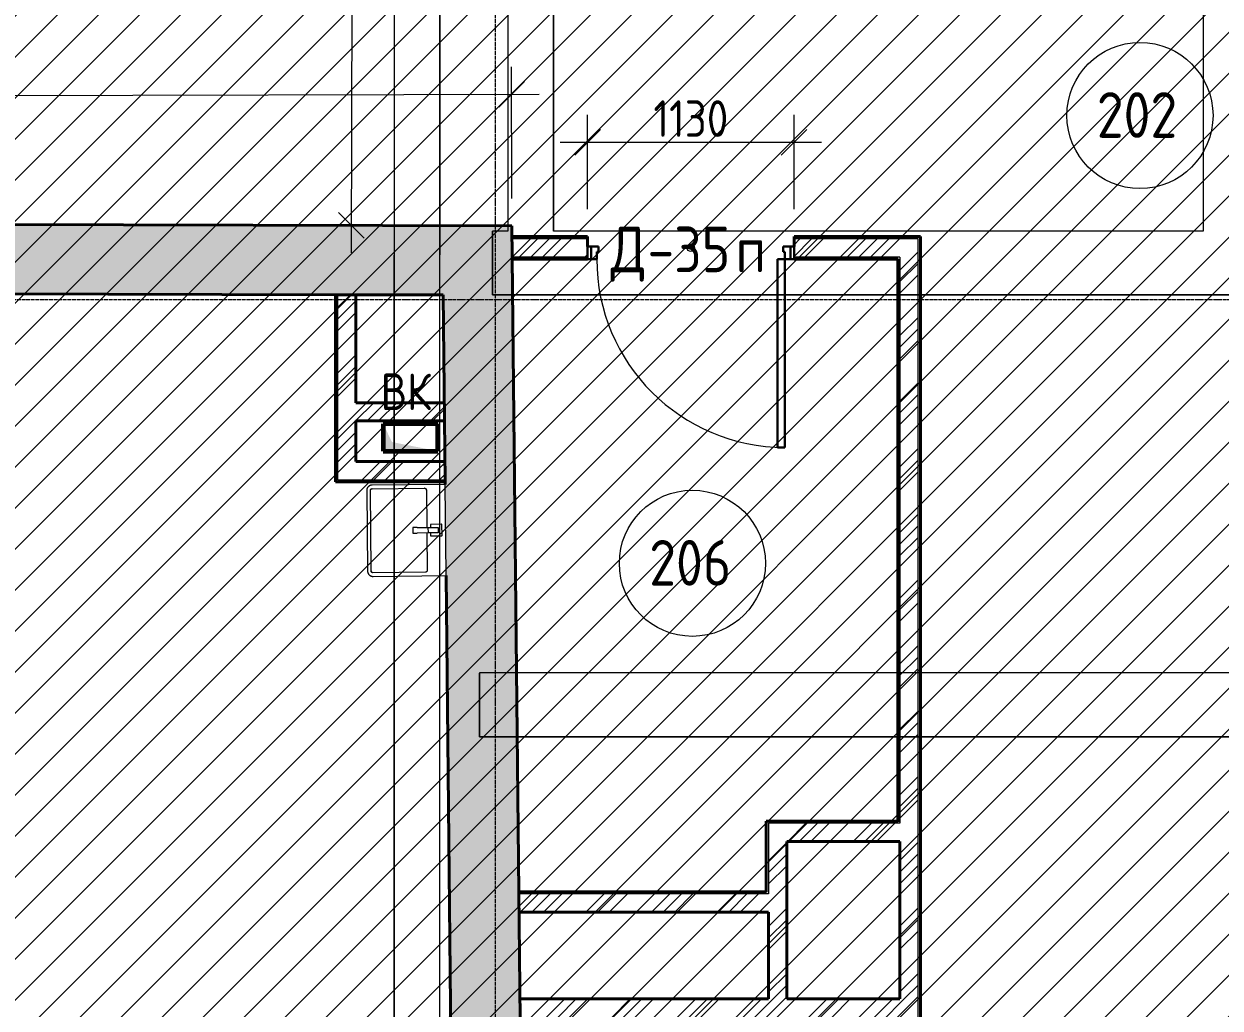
# Model space of a CAD drawing. Header units: millimetres. Extents: x -11886 to 379896, y -8130 to 47743.
# Drawn here: x 147968 to 154518, y 4877 to 10265 of the extents above; entities that cross this region are included whole.
import ezdxf

# ---------------------------------------------------------------- set-up
doc = ezdxf.new("R2010")
doc.units = ezdxf.units.MM
doc.linetypes.add('ADSK_Линия сетки', pattern=[25, 20, -2.5, 0, -2.5])
doc.linetypes.add('ADSK_Сверху', pattern=[4.5, 3, -1.5])
for name, color, linetype, lineweight in [('Аннотация', 7, 'Continuous', 9), ('Каркас', 7, 'Continuous', 18), ('Марки дверей', 7, 'Continuous', 20), ('Марки помещений', 7, 'Continuous', 20), ('Оси', 7, 'Continuous', 9), ('Размеры', 7, 'Continuous', 9), ('Узлы', 7, 'Continuous', 18)]:
    doc.layers.add(name, color=color, linetype=linetype, lineweight=lineweight)
for name, color, linetype, lineweight, true_color in [('Двери', 5, 'Continuous', 18, 0x0000ff), ('Линии', 7, 'Continuous', 9, 0x00a600), ('Сантехника', 5, 'Continuous', 18, 0x0000ff), ('Стены внутренние', 5, 'Continuous', 18, 0x0000ff), ('Стены штриховка', 5, 'Continuous', 18, 0x0000ff)]:
    doc.layers.add(name, color=color, linetype=linetype, lineweight=lineweight, true_color=true_color)
doc.styles.add('GOST Common_1', font='GOST_Common.ttf', dxfattribs={"width": 0.9, "height": 200})
doc.styles.add('GOST Common_2', font='GOST_Common.ttf', dxfattribs={"width": 0.9, "height": 250})
doc.dimstyles.new('ADSK_Основной_2_мм_Округление_до_1_мм', dxfattribs={"dimscale": 304.8, "dimtxt": 201.142999, "dimasz": 0.463911, "dimexe": 0.492126, "dimexo": 0.492126, "dimgap": 0.098425, "dimtad": 1, "dimdec": 0, "dimdsep": 46, "dimtxsty": 'GOST Common_1', "dimblk1": 'OBLIQUE', "dimblk2": 'OBLIQUE', "dimsah": 1, "dimcen": 0.09, "dimdle": 0.492126, "dimazin": 2, "dimtfac": 1, "dimtdec": 4, "dimtix": 1, "dimtmove": 0, "dimatfit": 3, "dimfxl": 1, "dimtvp": 1, "dimtolj": 1, "dimtzin": 0, "dimlwd": 20, "dimlwe": 20, "dimarcsym": 2})
pattern_1 = [(45, (108139.4, 150), (-179.6051, 179.6051), []), (45, (108202.9, 150), (0, 359.2102), []), (45, (108075.9, 150), (0, 359.2102), [])]

# ---------------------------------------------------------------- blocks, each defined once
blk = doc.blocks.new('ADSK_БалкаЖБ_Прямоугольная - 350х280мм-843200-02 План 2-го этажа маркировочный')
at = {"layer": 'Каркас', "color": 253, "linetype": 'ADSK_Сверху', "true_color": 0xb2b2b2}
for p, q in [((3639.3, 175), (-3639.3, 175)), ((3639.3, 175), (3639.3, -175)), ((-3639.3, -175), (3639.3, -175))]:
    blk.add_line(p, q, dxfattribs=at)
at = {"layer": 'Каркас', "color": 253, "linetype": 'ADSK_Сверху', "true_color": 0xaaaaaa}
for p, q in [((-3639.3, 175), (3639.3, 175)), ((3639.3, -175), (3639.3, 175)), ((-3639.3, -175), (3639.3, -175))]:
    blk.add_line(p, q, dxfattribs=at)
blk = doc.blocks.new('AC_Дверь_Однопольная - Д-35п 1130х2200h-1983249-02 План 2-го этажа маркировочный')
at = {"layer": 'Двери', "lineweight": 30}
for p, q in [((-515, 1092), (-475, 1092)), ((-515, 62), (-515, 1092)), ((-475, 1092), (-475, 62)), ((-565, 62), (-545, 62)), ((-565, -8), (-565, 62)), ((-545, 62), (-515, 62)), ((-545, -8), (-545, 62)), ((-545, 62), (-545, -8)), ((-475, 62), (-515, 62)), ((-515, 62), (-515, 22)), ((-515, 22), (-505, 22)), ((-505, 22), (-505, -8)), ((505, 22), (515, 22)), ((505, -8), (505, 22)), ((515, 62), (545, 62)), ((515, 22), (515, 62)), ((545, 62), (545, -8)), ((545, 62), (565, 62)), ((545, -8), (545, 62)), ((565, 62), (565, -8)), ((-545, -8), (-565, -8)), ((-505, -8), (-545, -8)), ((545, -8), (505, -8)), ((565, -8), (545, -8))]:
    blk.add_line(p, q, dxfattribs=at)
at = {"layer": 'Двери'}
blk.add_arc((-515, 62), 1030, 0, 90, dxfattribs=at)
blk = doc.blocks.new('Parametric_Porcelain_bathroom_sink_20774 - 500х430мм-V220-02 План 2-го этажа маркировочный')
at = {"layer": 'Сантехника'}
for p, q in [((-125, 540), (-125, 140)), ((-105, 253.2), (-105, 540)), ((345, 570), (-95, 570)), ((-95, 550), (345, 550)), ((355, 540), (355, 253.2)), ((375, 140), (375, 540)), ((140, 319.1), (110, 319.1)), ((110, 319.1), (110, 296.1)), ((140, 319.1), (110, 319.1)), ((110, 236.5), (110, 296.1)), ((140, 296.1), (140, 319.1)), ((140, 296.1), (140, 236.5)), ((110, 243.2), (-95, 243.2)), ((93.2, 221.2), (93.2, 161.6)), ((110, 223.1), (95.1, 223.1)), ((110, 201.5), (110, 236.5)), ((140, 236.5), (110, 236.5)), ((110, 181.5), (110, 201.5)), ((345, 243.2), (140, 243.2)), ((140, 236.5), (140, 201.5)), ((154.6, 223.1), (140, 223.1)), ((140, 201.5), (140, 181.5)), ((156.5, 161.6), (156.5, 221.2)), ((-125, 140), (-120, 140)), ((-120, 140), (-115, 140)), ((-115, 140), (365, 140)), ((94.7, 160.1), (155, 160.1)), ((140, 181.5), (110, 181.5)), ((365, 140), (370, 140)), ((370, 140), (375, 140))]:
    blk.add_line(p, q, dxfattribs=at)
at = {"layer": 'Сантехника', "flags": 128}
for points in [[(-95, 570), (-96.2, 570), (-97.4, 569.9), (-98.6, 569.8), (-99.8, 569.6), (-101, 569.4), (-102.1, 569.1), (-103.3, 568.8), (-104.4, 568.5), (-105.6, 568.1), (-106.7, 567.6), (-107.8, 567.1), (-108.9, 566.6), (-109.9, 566), (-110.9, 565.4), (-111.9, 564.8), (-112.9, 564.1), (-113.9, 563.3), (-114.8, 562.6), (-115.7, 561.7), (-116.5, 560.9), (-117.3, 560), (-118.1, 559.1), (-118.9, 558.2), (-119.6, 557.2), (-120.2, 556.2), (-120.9, 555.2), (-121.5, 554.1), (-122, 553.1), (-122.5, 552), (-123, 550.9), (-123.4, 549.7), (-123.7, 548.6), (-124.1, 547.4), (-124.3, 546.3), (-124.6, 545.1), (-124.7, 543.9), (-124.9, 542.7), (-125, 541.5), (-125, 540.3), (-125, 540)], [(-105, 540), (-105, 540.4), (-105, 540.8), (-104.9, 541.2), (-104.9, 541.6), (-104.8, 542), (-104.7, 542.4), (-104.6, 542.8), (-104.5, 543.1), (-104.4, 543.5), (-104.2, 543.9), (-104, 544.3), (-103.9, 544.6), (-103.7, 545), (-103.5, 545.3), (-103.3, 545.6), (-103, 546), (-102.8, 546.3), (-102.5, 546.6), (-102.2, 546.9), (-102, 547.2), (-101.7, 547.4), (-101.4, 547.7), (-101.1, 548), (-100.7, 548.2), (-100.4, 548.4), (-100.1, 548.6), (-99.7, 548.8), (-99.4, 549), (-99, 549.2), (-98.6, 549.3), (-98.2, 549.5), (-97.9, 549.6), (-97.5, 549.7), (-97.1, 549.8), (-96.7, 549.9), (-96.3, 549.9), (-95.9, 550), (-95.5, 550), (-95.1, 550), (-95, 550)], [(-104.9, 541.3), (-105, 540.9), (-105, 540.5), (-105, 540.1), (-105, 540)], [(-101, 548), (-101.3, 547.8), (-101.6, 547.5), (-101.9, 547.2), (-102.2, 547), (-102.4, 546.7)], [(-95, 550), (-95.4, 550), (-95.8, 550), (-96.2, 549.9), (-96.6, 549.9)], [(375, 540), (375, 541.2), (374.9, 542.4), (374.8, 543.6), (374.6, 544.8), (374.4, 546), (374.1, 547.1), (373.8, 548.3), (373.5, 549.4), (373.1, 550.6), (372.6, 551.7), (372.1, 552.8), (371.6, 553.9), (371, 554.9), (370.4, 555.9), (369.8, 556.9), (369.1, 557.9), (368.3, 558.9), (367.6, 559.8), (366.7, 560.7), (365.9, 561.5), (365, 562.3), (364.1, 563.1), (363.2, 563.9), (362.2, 564.6), (361.2, 565.2), (360.2, 565.9), (359.1, 566.5), (358.1, 567), (357, 567.5), (355.9, 568), (354.7, 568.4), (353.6, 568.7), (352.4, 569.1), (351.3, 569.3), (350.1, 569.6), (348.9, 569.7), (347.7, 569.9), (346.5, 570), (345.3, 570), (345, 570)], [(346.3, 549.9), (345.9, 550), (345.5, 550), (345.1, 550), (345, 550)], [(345, 550), (345.4, 550), (345.8, 550), (346.2, 549.9), (346.6, 549.9), (347, 549.8), (347.4, 549.7), (347.8, 549.6), (348.1, 549.5), (348.5, 549.4), (348.9, 549.2), (349.3, 549), (349.6, 548.9), (350, 548.7), (350.3, 548.5), (350.6, 548.3), (351, 548), (351.3, 547.8), (351.6, 547.5), (351.9, 547.2), (352.2, 547), (352.4, 546.7), (352.7, 546.4), (353, 546.1), (353.2, 545.7), (353.4, 545.4), (353.6, 545.1), (353.8, 544.7), (354, 544.4), (354.2, 544), (354.3, 543.6), (354.5, 543.2), (354.6, 542.9), (354.7, 542.5), (354.8, 542.1), (354.9, 541.7), (354.9, 541.3), (355, 540.9), (355, 540.5), (355, 540.1), (355, 540)], [(353, 546), (352.8, 546.3), (352.5, 546.6), (352.2, 546.9), (352, 547.2), (351.7, 547.4)], [(355, 540), (355, 540.4), (355, 540.8), (354.9, 541.2), (354.9, 541.6)], [(-105, 253.2), (-105, 252.8), (-105, 252.4), (-104.9, 252), (-104.9, 251.6)], [(-95, 243.2), (-95.4, 243.2), (-95.8, 243.2), (-96.2, 243.2), (-96.6, 243.3), (-97, 243.4), (-97.4, 243.5), (-97.8, 243.6), (-98.1, 243.7), (-98.5, 243.8), (-98.9, 244), (-99.3, 244.1), (-99.6, 244.3), (-100, 244.5), (-100.3, 244.7), (-100.6, 244.9), (-101, 245.2), (-101.3, 245.4), (-101.6, 245.7), (-101.9, 245.9), (-102.2, 246.2), (-102.4, 246.5), (-102.7, 246.8), (-103, 247.1), (-103.2, 247.4), (-103.4, 247.8), (-103.6, 248.1), (-103.8, 248.5), (-104, 248.8), (-104.2, 249.2), (-104.3, 249.5), (-104.5, 249.9), (-104.6, 250.3), (-104.7, 250.7), (-104.8, 251.1), (-104.9, 251.5), (-104.9, 251.9), (-105, 252.3), (-105, 252.7), (-105, 253.1), (-105, 253.2)], [(-103, 247.2), (-102.8, 246.9), (-102.5, 246.6), (-102.2, 246.3), (-102, 246), (-101.7, 245.7)], [(-96.3, 243.3), (-95.9, 243.2), (-95.5, 243.2), (-95.1, 243.2), (-95, 243.2)], [(355, 253.2), (355, 252.8), (355, 252.4), (354.9, 252), (354.9, 251.6), (354.8, 251.2), (354.7, 250.8), (354.6, 250.4), (354.5, 250), (354.4, 249.6), (354.2, 249.3), (354, 248.9), (353.9, 248.6), (353.7, 248.2), (353.5, 247.9), (353.3, 247.5), (353, 247.2), (352.8, 246.9), (352.5, 246.6), (352.2, 246.3), (352, 246), (351.7, 245.7), (351.4, 245.5), (351.1, 245.2), (350.7, 245), (350.4, 244.8), (350.1, 244.5), (349.7, 244.4), (349.4, 244.2), (349, 244), (348.6, 243.9), (348.2, 243.7), (347.9, 243.6), (347.5, 243.5), (347.1, 243.4), (346.7, 243.3), (346.3, 243.3), (345.9, 243.2), (345.5, 243.2), (345.1, 243.2), (345, 243.2)], [(345, 243.2), (345.4, 243.2), (345.8, 243.2), (346.2, 243.2), (346.6, 243.3)], [(351, 245.2), (351.3, 245.4), (351.6, 245.7), (351.9, 245.9), (352.2, 246.2), (352.4, 246.5)], [(354.9, 251.9), (355, 252.3), (355, 252.7), (355, 253.1), (355, 253.2)]]:
    blk.add_lwpolyline(points, dxfattribs=at)
at = {"layer": 'Сантехника'}
for centre, radius, start, end in [((95.1, 221.2), 1.87, 90, 180), ((95.1, 221.2), 1.87, 120, 150), ((95.1, 221.2), 1.87, 120, 150), ((95.1, 221.2), 1.87, 120, 150), ((154.6, 221.2), 1.87, 0, 90), ((154.6, 221.2), 1.87, 30, 60), ((154.6, 221.2), 1.87, 30, 60), ((154.6, 221.2), 1.87, 30, 60), ((94.7, 161.6), 1.49, 180, 270), ((155, 161.6), 1.49, 270, 360)]:
    blk.add_arc(centre, radius, start, end, dxfattribs=at)
blk = doc.blocks.new('ADSK_Марка_Помещение_ОдноЗначение - Номер-247393-02 План 2-го этажа маркировочный')
at = {"layer": 'Марки помещений'}
blk.add_circle((0, 0), 4, dxfattribs=at)
blk = doc.blocks.new('ADSK_Марка_Дверь - Типоразмер_ADSK_Марка-58376-02 План 2-го этажа маркировочный')
at = {"layer": 'Марки дверей', "lineweight": 9}
blk.add_circle((0, 0), 0.2, dxfattribs=at)
blk = doc.blocks.new('_Oblique')
at = {"color": 0, "linetype": 'ByBlock', "lineweight": -2}
blk.add_line((-0.5, -0.5), (0.5, 0.5), dxfattribs=at)
blk = doc.blocks.new('*D1598')
at = {"layer": 'Defpoints', "color": 0, "transparency": 16777216}
for p in [(152184.7, 9617.2), (151054.7, 9100.9), (152184.7, 9100.9)]:
    blk.add_point(p, dxfattribs=at)
at = {"layer": 'Размеры', "color": 0, "lineweight": 20, "transparency": 16777216}
for p, q in [((151054.7, 9250.9), (151054.7, 9767.2)), ((152184.7, 9250.9), (152184.7, 9767.2)), ((150904.7, 9617.2), (152334.7, 9617.2))]:
    blk.add_line(p, q, dxfattribs=at)
at = {"layer": 'Размеры', "color": 0, "lineweight": 20, "transparency": 16777216, "xscale": 141.4, "yscale": 141.4, "zscale": 141.4, "rotation": 180}
blk.add_blockref('_Oblique', (151054.7, 9617.2), dxfattribs=at)
at = {"layer": 'Размеры', "color": 0, "lineweight": 20, "transparency": 16777216, "xscale": 141.4, "yscale": 141.4, "zscale": 141.4}
blk.add_blockref('_Oblique', (152184.7, 9617.2), dxfattribs=at)
at = {"layer": 'Размеры', "color": 0, "lineweight": 20, "transparency": 16777216, "insert": (151619.7, 9747.2), "char_height": 200, "width": 515.472, "attachment_point": 5, "style": 'GOST Common_1'}
blk.add_mtext('\\A1;1130', dxfattribs=at)
blk = doc.blocks.new('*D1648')
at = {"layer": 'Defpoints', "color": 0, "transparency": 16777216}
for p in [(150638.6, 9880), (144072.2, 9177.8), (150640, 9160.4)]:
    blk.add_point(p, dxfattribs=at)
at = {"layer": 'Размеры', "color": 0, "lineweight": 20, "transparency": 16777216}
for p, q in [((150639.7, 9310.4), (150638.3, 10030)), ((144071.9, 9327.8), (144070.6, 10017.1)), ((143920.9, 9866.8), (150788.6, 9880.3))]:
    blk.add_line(p, q, dxfattribs=at)
at = {"layer": 'Размеры', "color": 0, "lineweight": 20, "transparency": 16777216, "xscale": 141.4, "yscale": 141.4, "zscale": 141.4}
for p, rotation in [((144070.9, 9867.1), 180.1124012669377), ((150638.6, 9880), 0.112401266937691)]:
    blk.add_blockref('_Oblique', p, dxfattribs=dict(at, rotation=rotation))
at = {"layer": 'Размеры', "color": 0, "lineweight": 20, "transparency": 16777216, "insert": (147354.5, 10003.5), "char_height": 200, "width": 605.475, "attachment_point": 5, "rotation": 0.1124, "style": 'GOST Common_1'}
blk.add_mtext('\\A1;6568', dxfattribs=at)
blk = doc.blocks.new('*D1672')
at = {"layer": 'Defpoints', "color": 0, "transparency": 16777216}
for p in [(150224.3, 12666), (149760.6, 9162.7), (149860.6, 9162.5)]:
    blk.add_point(p, dxfattribs=at)
at = {"layer": 'Размеры', "color": 0, "lineweight": 20, "transparency": 16777216}
for p, q in [((149770.3, 12817.2), (149760.2, 9012.7)), ((150074.3, 12666.4), (149619.9, 12667.6)), ((149710.6, 9162.9), (149610.6, 9163.1))]:
    blk.add_line(p, q, dxfattribs=at)
at = {"layer": 'Размеры', "color": 0, "lineweight": 20, "transparency": 16777216, "xscale": 141.4, "yscale": 141.4, "zscale": 141.4}
for p, rotation in [((149769.9, 12667.2), 89.84855052735752), ((149760.6, 9162.7), 269.8485505273575)]:
    blk.add_blockref('_Oblique', p, dxfattribs=dict(at, rotation=rotation))
at = {"layer": 'Размеры', "color": 0, "lineweight": 20, "transparency": 16777216, "insert": (149635.2, 10915.3), "char_height": 200, "width": 625.93, "attachment_point": 5, "rotation": 89.84855, "style": 'GOST Common_1'}
blk.add_mtext('\\A1;3504', dxfattribs=at)

msp = doc.modelspace()

# ---------------------------------------------------------------- hatches: boundary and pattern name
at = {"lineweight": 13, "true_color": 0x636466, "transparency": 33554559}
h = msp.add_hatch(dxfattribs=at)
h.set_pattern_fill('ANSI31', color=251, scale=50)
h.set_pattern_definition([(45, (108139.4, 85026.59), (-112.2532, 112.2532), [])])
h.paths.add_polyline_path([(158072.8, 8682.3), (164353.35, 8682.3), (164172.02, 43909.21), (154172.61, 43909.21), (154172.61, 21084.06), (154859.25, 21054.57), (154861.07, 11328.12), (108910.53, 11328.12), (108910.53, 8679.25), (108429.9, 8679.25), (108429.9, 456.79), (116412.4, 422.02), (116412.4, 2336.48), (127112.04, 2336.48), (127112.04, -2582.57), (139475.8, -2582.57), (139475.8, 2335.74), (150176.33, 2256.79), (150176.33, 300.23), (158072.8, 300.23)])
at = {"layer": 'Стены внутренние', "true_color": 0xc0c0c0}
h = msp.add_hatch(color=9, dxfattribs=at)
h.paths.add_polyline_path([(150643.87, 8780.41), (150640, 9160.42), (144072.23, 9177.78), (144072.23, 8797.78), (150641.87, 8780.41)])
h.paths.add_polyline_path([(142571.23, 8801.75), (142572.05, 9181.75), (135507.92, 9200.42), (135507.92, 8820.42), (142541.7, 8801.83)])
h.paths.add_polyline_path([(134006.92, 8824.39), (134007.74, 9204.38), (126996.32, 9222.92), (126996.32, 8842.92), (133964.74, 8824.5)])
h.paths.add_polyline_path([(125495.32, 8846.88), (125496.14, 9226.88), (123737.94, 9231.53), (123736.93, 8851.53), (125345.24, 8847.28)])
h.paths.add_polyline_path([(122236.94, 8855.5), (122237.76, 9235.5), (118638.72, 9245.01), (118638.72, 8865.01), (122211.13, 8855.57)])
h.paths.add_polyline_path([(117111.78, 8869.04), (117111.78, 9249.05), (116272.42, 9251.26), (116273.17, 8871.26), (117048.57, 8869.21)])
at = {"layer": 'Стены внутренние', "lineweight": 9}
h = msp.add_hatch(dxfattribs=at)
h.set_pattern_fill('FP_1', color=256, style=0, pattern_type=2)
h.set_pattern_definition(pattern_1)
h.paths.add_polyline_path([(152706.98, 8988.92), (152864.74, 8988.92), (152864.74, 9088.92), (152184.74, 9088.92), (152184.74, 8988.92)])
h.paths.add_polyline_path([(150641.87, 8988.92), (151054.74, 8988.92), (151054.74, 9088.92), (150640.73, 9088.92), (150641.75, 8988.92)])
h = msp.add_hatch(dxfattribs=at)
h.set_pattern_fill('FP_1', color=256, style=0, pattern_type=2)
h.set_pattern_definition(pattern_1)
h.paths.add_polyline_path([(152864.74, 5788.85), (152864.74, 8988.92), (152764.74, 8988.92), (152764.74, 5788.85)])
h = msp.add_hatch(dxfattribs=at)
h.set_pattern_fill('FP_1', color=256, style=0, pattern_type=2)
h.set_pattern_definition(pattern_1)
h.paths.add_polyline_path([(149685.39, 7869.43), (149785.39, 7869.43), (149785.39, 8782.68), (149685.39, 8782.94), (149685.39, 8057.31)])
at = {"layer": 'Стены внутренние', "true_color": 0xc0c0c0}
msp.add_hatch(color=9, dxfattribs=at).paths.add_polyline_path([(150703.91, 2889.5), (150643.87, 8780.41), (150263.84, 8781.41), (150323.89, 2889.5), (150686.33, 2889.5)])
at = {"layer": 'Стены внутренние', "lineweight": 9}
h = msp.add_hatch(dxfattribs=at)
h.set_pattern_fill('FP_1', color=256, style=0, pattern_type=2)
h.set_pattern_definition(pattern_1)
h.paths.add_polyline_path([(150270.88, 8091.43), (150269.86, 8191.43), (149785.39, 8191.43), (149785.39, 8091.43), (150263.84, 8091.43)])
h = msp.add_hatch(dxfattribs=at)
h.set_pattern_fill('FP_1', color=256, style=0, pattern_type=2)
h.set_pattern_definition(pattern_1)
h.paths.add_polyline_path([(150274.16, 7769.43), (150273.14, 7869.43), (149685.39, 7869.43), (149685.39, 7769.43), (150265.16, 7769.43)])
h = msp.add_hatch(dxfattribs=at)
h.set_pattern_fill('FP_1', color=256, style=0, pattern_type=2)
h.set_pattern_definition(pattern_1)
h.paths.add_polyline_path([(152144.74, 5402.16), (152144.74, 5888.85), (152044.74, 5888.85), (152044.74, 5402.16)])
h = msp.add_hatch(dxfattribs=at)
h.set_pattern_fill('FP_1', color=256, style=0, pattern_type=2)
h.set_pattern_definition(pattern_1)
h.paths.add_polyline_path([(152764.74, 5788.85), (152764.74, 5888.85), (152144.74, 5888.85), (152144.74, 5788.85), (152752.74, 5788.85)])
h = msp.add_hatch(dxfattribs=at)
h.set_pattern_fill('FP_1', color=256, style=0, pattern_type=2)
h.set_pattern_definition(pattern_1)
h.paths.add_polyline_path([(152864.74, 4926.79), (152864.74, 5788.85), (152764.74, 5788.85), (152764.74, 4926.79)])
h = msp.add_hatch(dxfattribs=at)
h.set_pattern_fill('FP_1', color=256, style=0, pattern_type=2)
h.set_pattern_definition(pattern_1)
h.paths.add_polyline_path([(150703.91, 5402.16), (152044.74, 5402.16), (152044.74, 5502.16), (150677.28, 5502.16), (150678.3, 5402.16), (150686.33, 5402.16)])
h = msp.add_hatch(dxfattribs=at)
h.set_pattern_fill('FP_1', color=256, style=0, pattern_type=2)
h.set_pattern_definition(pattern_1)
h.paths.add_polyline_path([(152144.74, 4926.79), (152144.74, 5402.16), (152044.74, 5402.16), (152044.74, 4926.79)])
h = msp.add_hatch(dxfattribs=at)
h.set_pattern_fill('FP_1', color=256, style=0, pattern_type=2)
h.set_pattern_definition(pattern_1)
h.paths.add_polyline_path([(150684.17, 4826.79), (152764.74, 4826.85), (152764.74, 4926.79), (150683.15, 4926.79)])
h = msp.add_hatch(dxfattribs=at)
h.set_pattern_fill('FP_1', color=256, style=0, pattern_type=2)
h.set_pattern_definition(pattern_1)
h.paths.add_polyline_path([(152864.74, 2676.77), (152864.74, 3016.79), (152764.74, 3016.79), (152764.74, 2676.77), (152844.74, 2676.77)])
h.paths.add_polyline_path([(152764.74, 3946.79), (152864.74, 3946.79), (152864.74, 4926.79), (152764.74, 4926.79), (152764.74, 4695.67)])
at = {"layer": 'Узлы', "true_color": 0x808080}
msp.add_hatch(color=8, dxfattribs=at).paths.add_polyline_path([(150165.66, 7926.43), (150232.49, 7926.76), (149983.67, 7975.93), (149934.18, 8076.43), (149934.18, 7926.43), (149983.67, 7926.43)])

# ---------------------------------------------------------------- linework, layer by layer
at = {"layer": 'Каркас', "color": 253, "linetype": 'ADSK_Сверху', "true_color": 0xb2b2b2}
for p, q in [((149994.69, 13454), (149994.69, 8999.43)), ((150244.69, 8999.43), (150244.69, 13454)), ((150618.36, 12931.46), (150618.36, 9131.22)), ((150868.36, 9131.22), (150868.36, 12931.46)), ((154424.31, 12931.46), (154424.31, 9131.22)), ((150533.42, 8781.22), (150533.42, 9131.22)), ((150618.36, 9131.22), (150533.42, 9131.22)), ((154424.31, 9131.22), (150868.36, 9131.22)), ((149994.69, 8999.43), (149994.69, 2610.02)), ((150244.69, 2610.02), (150244.69, 8999.43)), ((150533.42, 8781.22), (157808.36, 8781.22))]:
    msp.add_line(p, q, dxfattribs=at)
at = {"layer": 'Каркас', "color": 253, "linetype": 'ADSK_Сверху', "true_color": 0xaaaaaa}
for p, q in [((149994.69, 13454), (149994.69, 8999.43)), ((150244.69, 13454), (150244.69, 8999.43)), ((150618.36, 12931.46), (150618.36, 9131.22)), ((150868.36, 12931.46), (150868.36, 9131.22)), ((154424.31, 12931.46), (154424.31, 9131.22)), ((150533.42, 9131.22), (150533.42, 8781.22)), ((150618.36, 9131.22), (150533.42, 9131.22)), ((154424.31, 9131.22), (150868.36, 9131.22)), ((149994.69, 2610.02), (149994.69, 8999.43)), ((150244.69, 2610.02), (150244.69, 8999.43)), ((157808.36, 8781.22), (150533.42, 8781.22))]:
    msp.add_line(p, q, dxfattribs=at)
at = {"layer": 'Линии', "lineweight": 60}
for p, q in [((149934.18, 8076.43), (149934.18, 7926.43)), ((150234.18, 8076.43), (149934.18, 8076.43)), ((150234.18, 7926.43), (150234.18, 8076.43)), ((149934.18, 7926.43), (150234.18, 7926.43))]:
    msp.add_line(p, q, dxfattribs=at)
at = {"layer": 'Оси', "linetype": 'ADSK_Линия сетки'}
for p, q in [((150549.31, -5917.65), (150549.31, 21818.8)), ((97053.17, 8756.79), (165281.12, 8756.79))]:
    msp.add_line(p, q, dxfattribs=at)
at = {"layer": 'Стены внутренние', "color": 18, "lineweight": 40, "true_color": 0x000000}
for p, q in [((150640, 9160.42), (144072.23, 9177.78)), ((150677.16, 5514.16), (150640, 9160.42)), ((151054.74, 9100.92), (150640.61, 9100.92)), ((151054.74, 9046.92), (151054.74, 9100.92)), ((152876.74, 9100.92), (152184.74, 9100.92)), ((152184.74, 9100.92), (152184.74, 9046.92)), ((152876.74, 3946.79), (152876.74, 9100.92)), ((150641.87, 8976.92), (151054.74, 8976.92)), ((152184.74, 8976.92), (152752.74, 8976.92)), ((152752.74, 8976.92), (152752.74, 5900.85)), ((144071.22, 8797.78), (149673.39, 8782.97)), ((149673.39, 8782.97), (149673.39, 7757.43)), ((149675.39, 8782.97), (150263.84, 8781.41)), ((149785.39, 8191.43), (149785.39, 8782.68)), ((150263.84, 8781.41), (150274.26, 7759.43)), ((150269.86, 8191.43), (149785.39, 8191.43)), ((149785.39, 7869.43), (149785.39, 8091.43)), ((149785.39, 8091.43), (150270.88, 8091.43)), ((150273.14, 7869.43), (149785.39, 7869.43)), ((149673.39, 7757.43), (150274.28, 7757.43)), ((150274.28, 7757.43), (150274.41, 7744.26)), ((150279.51, 7244.63), (150323.89, 2889.5)), ((152752.74, 5900.85), (152032.74, 5900.85)), ((152032.74, 5900.85), (152032.74, 5514.16)), ((152144.74, 4926.79), (152144.74, 5788.85)), ((152144.74, 5788.85), (152764.74, 5788.85)), ((152764.74, 5788.85), (152764.74, 4926.79)), ((152032.74, 5514.16), (150677.16, 5514.16)), ((150684.27, 4816.79), (150677.18, 5512.16)), ((150678.3, 5402.16), (152044.74, 5402.16)), ((152044.74, 5402.16), (152044.74, 4926.79)), ((152044.74, 4926.79), (150683.15, 4926.79)), ((152764.74, 4926.79), (152144.74, 4926.79))]:
    msp.add_line(p, q, dxfattribs=at)
at = {"layer": 'Стены штриховка'}
for p, q in [((151054.74, 9098.92), (150640.63, 9098.92)), ((151054.74, 9088.92), (150640.73, 9088.92)), ((152876.74, 9098.92), (152184.74, 9098.92)), ((152864.74, 9088.92), (152184.74, 9088.92)), ((152864.74, 3946.79), (152864.74, 9088.92)), ((152874.74, 3946.79), (152874.74, 9100.92)), ((152874.74, 9088.92), (152876.74, 9088.92)), ((151054.74, 8988.92), (150641.75, 8988.92)), ((151054.74, 8978.92), (150641.85, 8978.92)), ((152764.74, 8988.92), (152184.74, 8988.92)), ((152754.74, 8978.92), (152184.74, 8978.92)), ((152754.74, 5900.85), (152754.74, 8978.92)), ((152764.74, 8988.92), (152764.74, 5888.85)), ((149675.39, 8782.97), (149673.39, 8782.97)), ((149675.39, 8782.97), (149675.39, 7757.43)), ((149685.39, 8782.94), (149685.39, 7769.43)), ((149675.39, 7769.43), (149673.39, 7769.43)), ((149673.39, 7759.43), (150274.26, 7759.43)), ((149685.39, 7769.43), (150274.16, 7769.43)), ((150274.28, 7757.43), (150274.26, 7759.43)), ((152764.74, 5898.85), (152032.74, 5898.85)), ((152034.74, 5900.85), (152034.74, 5512.16)), ((152044.74, 5898.85), (152044.74, 5900.85)), ((152764.74, 5900.85), (152752.74, 5900.85)), ((152764.74, 5888.85), (152044.74, 5888.85)), ((152044.74, 5888.85), (152044.74, 5502.16)), ((150677.16, 5514.16), (150677.18, 5512.16)), ((152034.74, 5512.16), (150677.18, 5512.16)), ((152044.74, 5502.16), (150677.28, 5502.16))]:
    msp.add_line(p, q, dxfattribs=at)

# ---------------------------------------------------------------- block references
at = {"layer": 'Двери', "rotation": 180}
msp.add_blockref('AC_Дверь_Однопольная - Д-35п 1130х2200h-1983249-02 План 2-го этажа маркировочный', (151619.74, 9038.92), dxfattribs=at)
at = {"layer": 'Каркас', "color": 253, "linetype": 'ADSK_Сверху', "true_color": 0xaaaaaa, "rotation": 180}
msp.add_blockref('ADSK_БалкаЖБ_Прямоугольная - 350х280мм-843200-02 План 2-го этажа маркировочный', (154100.92, 6536.66), dxfattribs=at)
at = {"layer": 'Марки дверей', "xscale": 99.99999999999993, "yscale": 99.99999999999993, "zscale": 99.99999999999993}
msp.add_blockref('ADSK_Марка_Дверь - Типоразмер_ADSK_Марка-58376-02 План 2-го этажа маркировочный', (151619.74, 9038.92), dxfattribs=at)
at = {"layer": 'Марки помещений', "xscale": 99.99999999999993, "yscale": 99.99999999999993, "zscale": 99.99999999999993}
for p in [(154078.95, 9764.03), (151628.2, 7312.12)]:
    msp.add_blockref('ADSK_Марка_Помещение_ОдноЗначение - Номер-247393-02 План 2-го этажа маркировочный', p, dxfattribs=at)
at = {"layer": 'Сантехника', "rotation": 90.58391097812459}
msp.add_blockref('Parametric_Porcelain_bathroom_sink_20774 - 500х430мм-V220-02 План 2-го этажа маркировочный', (150418.23, 7370.88), dxfattribs=at)

# ---------------------------------------------------------------- texts
at = {"layer": 'Аннотация', "insert": (149921.54, 8351.34), "char_height": 200, "width": 360.7594, "attachment_point": 1, "style": 'GOST Common_2'}
msp.add_mtext('ВК', dxfattribs=at)
at = {"layer": 'Марки дверей', "lineweight": 9, "char_height": 250, "attachment_point": 1, "style": 'GOST Common_1'}
for s, insert, width in [('\\fGOST Common|b0|i0|c204|p34|;\\W.9;Д', (151179.92, 9155.93), 245.3164), ('-35', (151382.32, 9155.93), 584.4302), ('\\fGOST Common|b0|i0|c204|p34|;\\W.9;п', (151864.52, 9155.93), 194.8101)]:
    msp.add_mtext(s, dxfattribs=dict(at, insert=insert, width=width))
at = {"layer": 'Марки помещений', "lineweight": 9, "char_height": 250, "width": 584.4302, "attachment_point": 1, "style": 'GOST Common_1'}
for s, insert in [('202', (153842.69, 9891.76)), ('206', (151391.95, 7439.84))]:
    msp.add_mtext(s, dxfattribs=dict(at, insert=insert))

# ---------------------------------------------------------------- dimensions: what is measured, and where the dimension line sits
at = {"layer": 'Размеры', "lineweight": 20}
for base, p1, p2, angle, override, picture, middle in [((149760.59, 9162.75), (150224.25, 12665.96), (149860.58, 9162.48), 89.848551, {"dimpost": '<>', "dimfxl": 3522.300978}, '*D1672', (149635.23, 10915.3)), ((150638.59, 9879.98), (144072.23, 9177.78), (150640, 9160.42), 0.112401, {"dimpost": '<>', "dimfxl": 6567.794763}, '*D1648', (147354.48, 10003.54))]:
    dim = msp.add_linear_dim(base=base, p1=p1, p2=p2, angle=angle, dimstyle='ADSK_Основной_2_мм_Округление_до_1_мм', override=override, dxfattribs=at)
    dim.commit()
    dim.dimension.update_dxf_attribs({"geometry": picture, "text_midpoint": middle})
dim = msp.add_linear_dim(base=(152184.74, 9617.19), p1=(151054.74, 9100.92), p2=(152184.74, 9100.92), dimstyle='ADSK_Основной_2_мм_Округление_до_1_мм', override={"dimpost": '<>', "dimfxl": 1130}, dxfattribs=at)
dim.commit()
dim.dimension.update_dxf_attribs({"geometry": '*D1598', "text_midpoint": (151619.74, 9747.19)})

doc.saveas('drawing.dxf')
